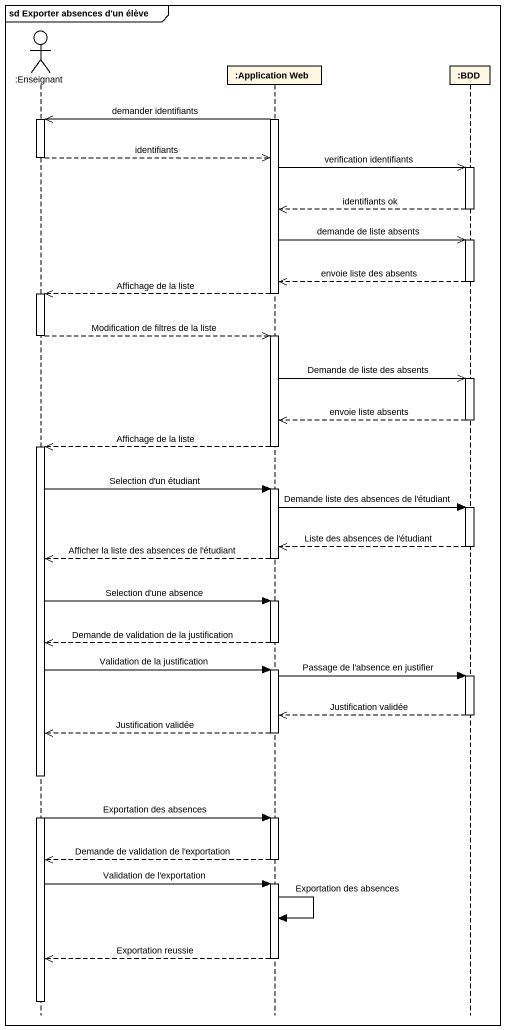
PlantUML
@startuml
mainframe sd Exporter absences d'un élève
hide footbox
actor ":Enseignant" as Enseignant
participant ":Application Web" as Application_Web
participant ":BDD" as BDD

activate Application_Web
Application_Web ->> Enseignant : demander identifiants
activate Enseignant
Enseignant -->> Application_Web : identifiants
deactivate Enseignant
Application_Web ->> BDD : verification identifiants
activate BDD
BDD -->> Application_Web : identifiants ok
deactivate BDD
Application_Web ->> BDD : demande de liste absents
activate BDD
BDD -->> Application_Web : envoie liste des absents
deactivate BDD
Application_Web -->> Enseignant : Affichage de la liste
deactivate Application_Web
activate Enseignant
Enseignant -->> Application_Web : Modification de filtres de la liste
deactivate Enseignant
activate Application_Web
Application_Web ->> BDD : Demande de liste des absents
activate BDD
BDD -->> Application_Web : envoie liste absents
deactivate BDD
Application_Web -->> Enseignant : Affichage de la liste
deactivate Application_Web
activate Enseignant
Enseignant -> Application_Web : Selection d'un étudiant
activate Application_Web
Application_Web -> BDD : Demande liste des absences de l'étudiant
activate BDD
BDD -->> Application_Web : Liste des absences de l'étudiant
deactivate BDD
Application_Web -->> Enseignant : Afficher la liste des absences de l'étudiant
deactivate Application_Web
Enseignant -> Application_Web : Selection d'une absence
activate Application_Web
Application_Web -->> Enseignant : Demande de validation de la justification
deactivate Application_Web
Enseignant -> Application_Web : Validation de la justification
activate Application_Web
Application_Web -> BDD : Passage de l'absence en justifier
activate BDD
BDD -->> Application_Web : Justification validée
deactivate BDD
Application_Web -->> Enseignant : Justification validée
deactivate Application_Web
Enseignant -> Application_Web : Exportation des absences
activate Application_Web
Application_Web -->> Enseignant : Demande de validation de l'exportation
deactivate Application_Web
Enseignant -> Application_Web : Validation de l'exportation
activate Application_Web
Application_Web -> Application_Web : Exportation des absences
Application_Web -->> Enseignant : Exportation reussie
deactivate Application_Web
deactivate Enseignant
@enduml
